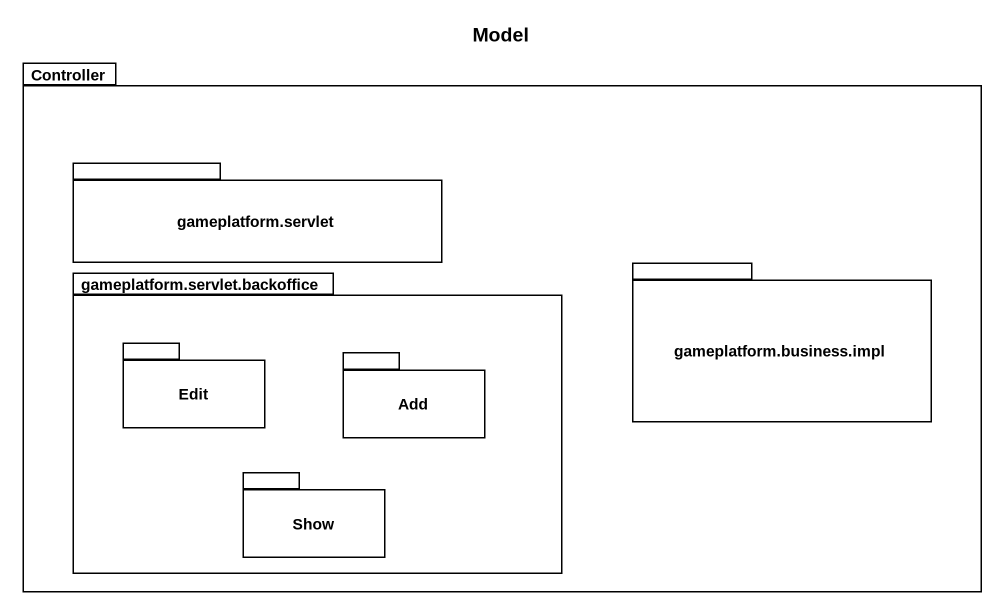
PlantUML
@startuml
title Model
package Controller {
  package "gameplatform.servlet" as gameplatform_servlet {
  }
  package "gameplatform.servlet.backoffice" as gameplatform_servlet_2 {
    package Edit {
    }
    package Add {
    }
    package "Show" as Show_ {
    }
  }
  package "gameplatform.business.impl" as gameplatform_business_impl {
  }
}
@enduml
